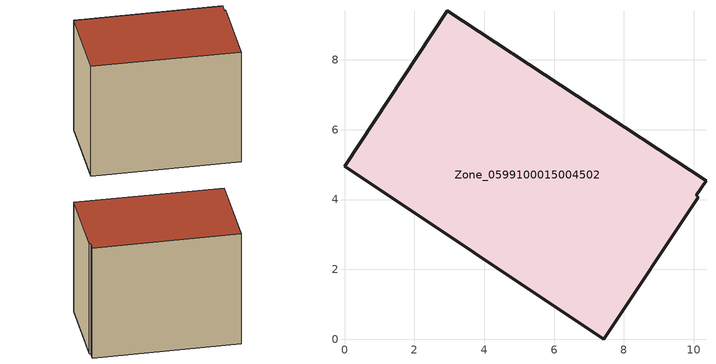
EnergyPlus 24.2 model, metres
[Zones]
Zone_0599100015004502
 floor ground (C_G): 7.42,0 0,4.95 2.94,9.41 10.35,4.54 10.07,4.12 10.12,4.07 z0.89
 wall outside (C_F): 0,4.95 7.42,0 10.12,4.07 10.07,4.12 10.35,4.54 2.94,9.41 0,4.95 z0.89:8.35
 roof outside (C_R): 10.35,4.54 2.94,9.41 0,4.95 7.42,0 10.12,4.07 10.07,4.12 z8.35
[BUILDING]
Pand.0599100015004502: North Axis=0; Terrain=City; Loads Convergence Tolerance Value=0.04; Temperature Convergence Tolerance Value=0.4; Solar Distribution=FullExterior; Maximum Number of Warmup Days=25; Minimum Number of Warmup Days=1
[Site:Location]
Rotterdam.The.Hague.AP_ZH_NLD Design_Conditions: Latitude=51.96; Longitude=4.45; Time Zone=1; Elevation=-4.5
[SITE:GROUNDTEMPERATURE:BUILDINGSURFACE]
18, 18, 18, 18, 18, 18, 18, 18, 18, 18, 18, 18
[MATERIAL] Thermal Absorptance=0.9; Solar Absorptance=0.7; Visible Absorptance=0.7
Name | Roughness | Thickness | Conductivity | Density | Specific Heat
G.TI.1975-1991 | MediumSmooth | 0.15 | 0.288461 | 540 | 1210
F.TI.1975-1991 | Rough | 0.3 | 0.230769 | 1920 | 840
R.TI.1975-1991 | MediumRough | 0.2 | 0.153846 | 1500 | 1000
[CONSTRUCTION]
C_G: G.TI.1975-1991
C_F: F.TI.1975-1991
C_R: R.TI.1975-1991
[ZONE]
Zone_0599100015004502: Type=1; Multiplier=1; Ceiling Height=Autocalculate; Volume=Autocalculate; Floor Area=autocalculate; Part of Total Floor Area=Yes
[ZONEINFILTRATION:DESIGNFLOWRATE]
Infil_Zone_0599100015004502: Zone or ZoneList or Space or SpaceList=Zone_0599100015004502; Schedule=AlwaysOn; Design Flow Rate Calculation Method=Flow/Area; Flow Rate per Floor Area=0.003; Constant Term Coefficient=1; Temperature Term Coefficient=0; Velocity Term Coefficient=0; Velocity Squared Term Coefficient=0
[HVACTEMPLATE:ZONE:IDEALLOADSAIRSYSTEM]
Zone_0599100015004502: Maximum Heating Supply Air Temperature=50; Minimum Cooling Supply Air Temperature=13; Maximum Heating Supply Air Humidity Ratio=0.0156; Minimum Cooling Supply Air Humidity Ratio=0.0077; Heating Limit=NoLimit; Cooling Limit=NoLimit; Dehumidification Control Type=ConstantSensibleHeatRatio; Cooling Sensible Heat Ratio=0.7; Dehumidification Setpoint=60; Humidification Control Type=None; Humidification Setpoint=30; Outdoor Air Method=None; Outdoor Air Flow Rate per Person=0.00944; Outdoor Air Flow Rate per Zone Floor Area=0; Outdoor Air Flow Rate per Zone=0; Demand Controlled Ventilation Type=None; Outdoor Air Economizer Type=NoEconomizer; Heat Recovery Type=None; Sensible Heat Recovery Effectiveness=0.7; Latent Heat Recovery Effectiveness=0.65
[ZONECONTROL:THERMOSTAT]
ThermostatControl_Zone_0599100015004502: Zone or ZoneList=Zone_0599100015004502; Control Type Schedule=DualSetpointControlType; Control 1=Thermostat_Zone_0599100015004502; Temperature Difference Between Cutout And Setpoint=0
[THERMOSTATSETPOINT:DUALSETPOINT]
Thermostat_Zone_0599100015004502: Heating Setpoint Temperature Schedule=HeatingSetpoint_Zone_0599100015004502; Cooling Setpoint Temperature Schedule=CoolingSetpoint_Zone_0599100015004502
[SCHEDULE:COMPACT]
HeatingSetpoint_Zone_0599100015004502: Through: 12/31, For: AllDays, Until: 24:00, 21
CoolingSetpoint_Zone_0599100015004502: Through: 12/31, For: AllDays, Until: 24:00, 24
DualSetpointControlType: Through: 12/31, For: AllDays, Until: 24:00, 4
AlwaysOn: Through: 12/31, For: AllDays, Until: 24:00, 1
